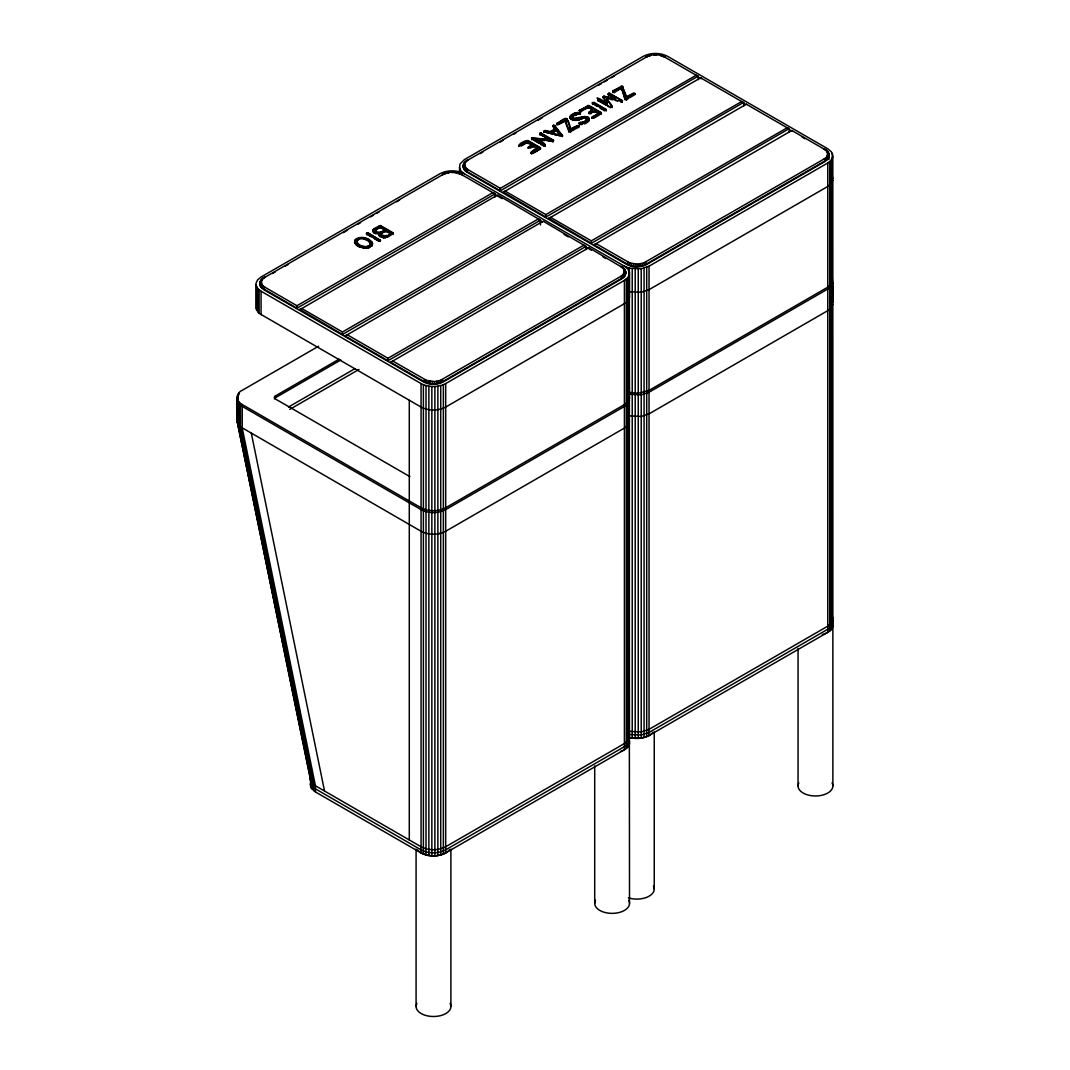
<?xml version="1.0" encoding="UTF-8"?>
<svg xmlns="http://www.w3.org/2000/svg" width="1070" height="1070" viewBox="0 0 1070 1070"><rect width="100%" height="100%" fill="white"/><g stroke="black" fill="none" stroke-linecap="round" stroke-linejoin="round"><path stroke-width="1.5" d="M263.835 277.745A1.511 0.909 57.8 0 1 264.932 277.29C259.288 278.869 258.044 286.72 263.782 289.034L296.992 308.213L296.992 305.739L492.855 192.667L494.875 193.496L494.995 197.081M342.48 331.994L301.807 308.521L299.787 309.35L342.48 334.469L342.48 331.994L538.344 218.922L540.457 219.965L540.484 224.927M409.288 839.95L409.288 502.846M409.288 500.987L409.288 400.274M500.345 188.333L500.345 190.808L698.228 76.09L696.195 75.261L500.345 188.333L468.245 169.809C464.634 168.324 463.35 163.175 466.881 160.848A1.511 1.016 50.6 0 0 465.637 161.583C461.692 164.178 463.083 169.956 467.135 171.628L500.345 190.808M585.959 249.604L585.959 246.421L543.159 221.196L345.155 336.02L387.969 360.737L585.959 246.421L583.819 245.19L387.969 358.263L347.295 334.776L345.155 336.02M545.834 217.076L545.834 214.602L505.16 191.115L503.141 191.945L545.834 217.076L743.703 102.359L741.684 101.516L545.834 214.602M579.03 123.612L580.997 122.823A4.106 2.381 0 0 0 582.896 122.568L583.337 122.435A4.106 2.367 0 0 0 584.407 121.993L585.558 121.325A4.106 2.367 0 0 0 586.32 120.723L586.561 120.442A4.106 2.367 0 0 0 587.002 119.372M587.002 118.89A4.106 2.367 0 0 1 586.561 119.96L586.32 120.228A4.106 2.367 0 0 1 585.558 120.843L584.407 121.512A4.106 2.367 0 0 1 583.337 121.953L582.896 122.087A4.106 2.381 0 0 1 580.997 122.328L579.097 123.237L581.812 123.598A3.09 1.779 0 0 0 583.163 123.411L584.795 122.943A3.09 1.779 0 0 0 585.598 122.609L587.47 121.525A3.09 1.779 0 0 0 588.045 121.07L588.848 120.121A3.09 1.779 0 0 0 588.273 118.075L588.179 117.901A4.106 2.367 0 0 0 586.614 117.339L586.012 117.218A4.106 2.381 0 0 0 584.675 117.085L584.514 117.085A4.106 2.367 0 0 0 583.177 117.218L573.975 118.944A2.06 1.19 0 0 1 573.172 118.663L572.865 118.489A2.06 1.19 0 0 1 572.263 117.646A3.09 1.779 0 0 1 572.597 116.831L572.958 116.403M588.647 247.785L390.644 362.275L423.854 381.455C429.739 384.531 437.202 384.505 443.087 381.428L621.817 278.24C625.856 276.568 627.328 270.804 623.369 268.182A1.511 1.016 -50.4 0 0 622.125 267.46L620.734 266.497A1.511 0.909 -57.8 0 1 621.844 266.952M588.647 247.518L622.994 267.928M571.193 119.305L570.992 119.185A3.09 1.779 0 0 1 570.083 117.927L570.083 116.978A4.106 2.367 0 0 1 570.537 115.908L571.166 115.186A4.106 2.367 0 0 1 571.928 114.584L573.573 113.634A4.106 2.367 0 0 1 574.617 113.193L575.874 112.831A4.106 2.367 0 0 1 577.706 112.577L580.248 113.152L578.001 113.835A3.09 1.779 0 0 0 576.596 114.022L575.767 114.263A3.09 1.779 0 0 0 574.978 114.597L572.597 116.336A3.09 1.779 0 0 0 572.263 117.152A2.06 1.19 0 0 0 572.865 117.994L573.172 118.168A2.06 1.19 0 0 0 573.975 118.462L583.177 116.737A4.106 2.367 0 0 1 584.514 116.603L584.675 116.603A4.106 2.381 0 0 1 586.012 116.737L586.614 116.857A4.106 2.367 0 0 1 588.179 117.419L588.273 117.473A3.09 1.779 0 0 1 589.182 118.73L589.182 119.813A3.09 1.779 0 0 1 588.848 120.616L588.152 121.432M591.322 243.331L591.322 240.857L550.649 217.384L548.629 218.213L591.322 243.331L789.192 128.614L787.172 127.785L591.322 240.857M832.794 626.111L831.229 629.481L827.765 632.343L649.035 735.531L641.224 738.126L629.361 737.538L629.361 268.182L624.412 266.189L464.407 173.808C456.877 169.862 447.327 169.862 439.797 173.808L261.067 276.996L257.602 279.858L256.038 283.229L256.038 308.454L259.114 313.349L421.072 407.068C428.602 411 438.152 411 445.682 407.068L626.365 302.529L629.441 297.647L629.441 272.409L627.876 269.038L624.412 266.189M318.619 346.212L242.221 390.323C235.761 392.864 235.761 401.999 242.221 404.527L421.072 507.782C428.602 511.728 438.152 511.728 445.682 507.782L624.412 404.594L627.876 401.731L629.441 398.361L628.919 294.17L629.521 903.321M701.01 77.602L503.02 192.359M548.509 218.614L746.499 104.124M827.605 151.672C830.694 154.548 828.568 159.323 825.171 160.834L646.44 264.036C640.555 267.112 633.092 267.125 627.207 264.049L593.997 244.869L791.987 130.38M296.992 305.739L264.905 287.215C261.281 285.73 260.01 280.581 263.541 278.253A1.511 1.016 50.5 0 0 262.297 278.989M390.644 362.275L392.784 361.045L426.542 380.372L434.514 381.602L440.399 380.358L620.707 276.421C624.305 274.936 625.669 269.8 622.125 267.46M593.997 244.869L596.137 243.639L629.882 262.979L637.867 264.196L643.739 262.952L824.047 159.015C828.568 157.263 828.661 150.843 824.087 149.091A1.511 0.909 -57.8 0 1 825.197 149.733L825.96 150.268M432.28 383.715L432.414 381.602M635.634 266.31L635.754 264.196M448.103 172.818L451.032 171.829L460.755 174.129A1.511 0.829 -62.1 0 1 461.785 174.718L460.876 174.29M653.757 55.118L658.652 54.904L665.125 57.325A1.511 0.829 -62.1 0 0 664.109 56.737L698.335 76.492L698.335 79.675M429.953 383.475L430.341 381.388M633.293 266.082L633.681 263.996M448.651 172.711L451.125 172.109M535.95 139.394L552.374 141.053L553.551 140.224L540.617 132.934L539.695 133.723L549.097 139.381L531.522 138.017L543.787 145.587C550.301 146.229 534.184 136.077 536.03 140.611M389.64 235.788L392.971 233.862L393.078 232.832L380.398 225.516L374.166 228.605L372.882 230.103L373.778 232.792M372.882 230.103L373.524 232.163L378.9 233.688L379.556 236.136L381.054 236.992M427.719 383.007L428.361 380.987M631.073 265.614L631.715 263.581M372.882 230.585L380.211 225.971L392.984 233.22L385.133 237.165L381.549 236.791L379.556 235.641L378.9 233.688M648.741 56.121L649.998 55.105L654.465 54.704M606.463 99.443L606.851 98.025L621.082 101.329L622.513 100.687L609.111 93.157L608.241 94.013L615.504 98.4L603.306 96.46L607.332 104.205M237.981 417.808L237.339 422.476L311.196 781.769L311.196 787.948L315.436 791.947L421.072 852.937C428.602 856.869 438.152 856.869 445.682 852.937L624.412 749.736L627.876 746.887L629.441 743.516M310.554 786.41L310.554 777.087L311.196 787.948M310.554 780.177L311.196 784.858L315.436 788.857L421.072 849.847C428.602 853.78 438.152 853.78 445.682 849.847L624.412 746.646L627.876 743.797L629.441 740.427M310.34 784.845L310.554 783.267M453.225 172.096L455.298 172.31M656.579 54.704L654.332 55.065M380.96 234.263L381.375 234.999C396.141 239.051 389.106 224.58 380.96 233.862L381.375 235.48C383.394 237.593 390.55 235.855 389.935 232.979M390.042 233.862L387.928 231.989M607.359 103.028C580.635 88.101 615.691 111.962 605.232 100.433M629.441 274.161L627.876 277.531L624.412 280.393L445.682 383.582C438.152 387.527 428.602 387.527 421.072 383.582L261.067 291.214L257.602 288.352L256.038 284.981M629.441 400.22L627.876 403.591L624.412 406.453L445.682 509.641C438.152 513.573 428.602 513.573 421.072 509.641L242.221 406.386C238.637 404.58 235.654 400.073 237.981 396.181M628.919 423.573L629.441 421.847L627.876 425.218L624.412 428.08L445.682 531.268C438.152 535.201 428.602 535.201 421.072 531.268L240.456 426.81L237.981 424.014L237.981 394.322M628.919 739.062L629.441 737.337L627.876 740.707L624.412 743.556L445.682 846.758C438.152 850.69 428.602 850.69 421.072 846.758L315.436 785.768L312.239 783.227L310.554 780.231L237.125 420.911L237.125 397.425M832.794 156.768L831.229 160.139L827.765 162.988L649.035 266.189L641.224 268.784L629.361 268.182M832.794 180.241L831.229 183.612L827.765 186.474L649.035 289.662L641.224 292.27L629.361 291.669M832.794 282.814L831.229 286.185L827.765 289.047L649.035 392.235L641.224 394.843L629.361 394.241M832.794 304.442L831.229 307.812L827.765 310.674L649.035 413.863L641.224 416.471L629.361 415.869M832.794 619.931L831.229 623.302L827.765 626.164L649.035 729.352L641.224 731.947L629.361 731.358M832.794 623.021L831.229 626.391L827.765 629.254L649.035 732.442L641.224 735.036L629.361 734.448M260.211 282.065L260.211 286.145L263.742 289.662L423.747 382.043C429.632 385.12 437.108 385.12 443.007 382.043L621.737 278.855C624.987 277.344 627.167 272.957 624.452 269.961M829.023 156.568L827.805 159.216L825.09 161.45L646.36 264.638C640.462 267.727 632.985 267.727 627.087 264.638L467.082 172.257C463.845 170.759 461.665 166.358 464.38 163.376M537.635 150.001L537.341 147.7C534.759 141.976 522.053 153.759 531.509 144.33C527.323 138.578 523.564 146.376 519.191 145.828C518.361 143.594 525.45 140.21 528.098 140.585L540.43 147.7C535.455 154.468 524.193 155.123 537.341 147.7M374.888 230.358L375.316 231.976C390.162 236.35 383.381 220.861 374.888 230.358L374.901 231.708M544.416 131.663L562.338 135.756L554.434 125.257L552.963 125.845L554.675 129.109L550.194 131.623L544.897 130.5L543.894 131.837L544.897 130.981L550.568 131.971L554.848 129.47L552.963 126.327L554.434 125.738L562.459 135.663L562.071 136.398M580.181 113.955L577.706 113.059A4.106 2.367 0 0 0 575.874 113.313L574.617 113.687A4.106 2.367 0 0 0 573.573 114.115L571.928 115.079A4.106 2.367 0 0 0 571.166 115.68L570.537 116.403A4.106 2.367 0 0 0 570.083 117.459M356.778 240.91L357.219 240.148C361.259 237.219 367.906 239.091 370.314 243.278L369.872 245.672C365.833 248.601 359.199 246.729 356.778 242.556L357.219 240.148M369.872 247.09L370.314 244.91M372.52 244.629L371.798 245.873C366.582 249.725 357.808 247.825 354.571 242.275M371.798 246.354L372.534 243.064C369.284 237.527 360.55 235.601 355.32 239.466L354.571 242.756L356.524 245.391L359.68 247.21M354.571 241.191L355.32 239.961C360.55 236.095 369.284 238.008 372.534 243.545M383.983 230.358L383.876 229.475M554.848 129.47L554.889 128.467M374.888 230.852L379.288 227.79M380.96 234.343L382.324 233.033M457.278 172.725L459.966 173.848A1.511 0.709 -68 0 0 459.097 173.327M660.618 55.319L662.29 56.108M366.462 233.594L368.214 232.885L380.519 240.523L378.753 240.75L366.462 233.594L368.214 233.367L380.305 240.349L380.064 241.312M590.774 113.848C585.758 111.36 596.271 111.333 591.041 108.966M629.361 392.382L638.242 393.292L649.035 390.389L827.765 287.188L832.273 282.694L832.273 279.337L832.794 302.69L832.273 277.491M552.708 132.025C562.793 140.906 557.925 125.364 552.708 132.025C555.076 138.11 564.198 132.693 555.236 131.048M556.962 123.224L558.165 124.24L565.187 120.683L569.534 131.436L579.03 126.14L577.506 125.538L570.484 129.095L566.859 118.81L565.883 118.342L556.962 123.224L556.962 124.963M590.774 112.831C613.444 105.408 575.406 128.346 601.246 112.591L588.915 105.475C559.69 120.148 604.871 98.079 589.008 112.497M616.748 90.963L614.193 92.381L612.695 91.913L621.282 88.409L625.549 99.095L634.978 93.571L633.52 93.197L626.512 96.755L622.165 86.015L612.762 91.07L622.165 86.51L626.512 97.236L633.346 93.745L635.032 94.16M382.672 228.94C386.725 230.692 376.894 234.143 375.316 231.494L374.901 230.759M543.948 132.078L546.329 132.038M554.848 130.206L553.645 130.941M554.848 130.687L554.675 129.109M558.754 134.954L558.099 133.857M598.17 100.54L610.502 107.174L611.973 106.96L606.463 98.333M540.43 149.024L540.43 148.195L527.59 140.906L518.896 146.082M606.182 110.785L606.182 109.461L594.104 102.479L592.339 102.72L604.644 110.344L606.409 110.116L594.104 102.961L592.339 103.201L597.087 106.478M466.4 161.062L468.285 159.885A1.511 0.909 57.8 0 0 467.162 160.527L646.922 56.75A1.511 0.829 62.1 0 0 645.905 57.151M827.765 287.188L829.718 285.85M573.252 116.095L574.978 115.079A3.09 1.779 0 0 1 575.767 114.757L576.596 114.517A3.09 1.779 0 0 1 577.278 114.37M622.165 101.543L621.082 101.811M263.822 277.933L443.568 174.156A1.511 0.829 62.1 0 0 442.552 174.744L449.052 172.31M272.409 273.532L275.298 271.874M285.409 266.029L288.298 264.357M343.202 232.658L347.536 230.157M357.661 224.325L360.55 222.654M370.661 216.809L373.55 215.15M376.439 213.478L379.328 211.806M396.662 201.802L399.551 200.13M480.096 153.639L482.985 151.967M500.319 141.949L503.208 140.29M513.319 134.445L516.208 132.774M537.889 120.268L542.222 117.767M598.571 85.225L601.46 83.567M604.349 81.895L607.238 80.223M611.572 77.722L614.461 76.05M375.463 229.756L376.747 229.02M357.219 240.63L359.172 239.011M521.398 145.881L525.892 143.286M582.2 110.772L583.698 109.902M584.447 109.474L587.965 107.575M617.484 90.535L618.982 89.679M619.717 89.251C625.321 85.974 621.697 104.873 628.625 98.253M551.598 132.118L552.628 131.53M554.875 131.249L552.668 132.894M382.752 232.792L384.478 231.789M384.919 231.535L387.527 231.749M530.359 148.115L531.121 147.66M531.897 147.219L533.368 146.429M591.162 113.005L589.008 112.979M591.549 112.778L594.184 111.32L596.03 111.855M356.778 243.96L356.778 242.061C359.199 246.234 365.833 248.12 369.872 245.19M388.998 236.162L387.38 237.005M545.098 146.068L545.299 145.346L536.311 139.675M535.722 151.753L532.379 153.545M536.659 151.204L537.608 150.656M538.544 150.121L539.494 149.573M572.597 130.594L568.919 131.61L565.08 121.111L558.339 124.668M573.627 130.005L574.643 129.416M575.673 128.815C585.089 123.518 571.5 127.103 570.591 129.63C568.478 116.215 564.88 116.122 557.176 124.668M585.838 122.956L585.598 123.09A3.09 1.779 0 0 1 584.795 123.424L584.18 123.598M586.534 122.555L587.47 122.02A3.09 1.779 0 0 0 587.925 121.672M593.703 118.275L598.411 115.547M599.361 115.012L601.46 113.26L588.594 105.836L579.632 110.611L581.451 111.2M629.641 97.651L633.734 95.297M296.992 308.213L494.995 193.897L460.755 174.129M299.667 309.752L497.67 194.941L540.484 220.166L342.48 334.469M274.428 398.869A3.785 2.18 0 0 1 275.458 397.772L275.458 395.913L339.19 359.119M274.722 398.134L340.728 360.028M288.566 406.988L354.839 368.722M289.796 409.369L358.958 369.444M611.706 107.588C615.143 105.89 601.3 96.541 608.723 98.935M645.905 57.339L650.413 55.332M526.641 142.845L529.797 143.835M553.564 126.514L553.043 126.073M385.775 237.473L382.579 237.486M570.083 117.446A3.09 1.779 0 0 0 570.992 118.703L571.821 119.185A3.09 1.779 0 0 0 573.025 119.613L573.868 119.786A4.106 2.367 0 0 0 575.152 119.907L576.69 119.773A20.557 11.864 0 0 0 579.151 119.171C580.729 118.877 587.082 116.015 587.002 119.827M579.592 119.532L579.151 119.666A20.557 11.864 0 0 1 576.69 120.255A4.106 2.367 0 0 1 575.66 120.388M580.475 119.278L582.668 118.65M565.602 120.241L565.12 118.516M649.771 55.774L650.881 55.533M437.884 533.863L440.733 533.261M369.096 247.919L364.241 248.334M381.87 228.485L380.358 227.669L380.706 225.636M386.043 231.107L386.725 231.12M553.658 126.501L554.996 126.795M450.992 172.471L453.359 172.457M540.323 140.143L544.349 140.611M548.362 141.066L553.618 140.932L541.273 133.576L539.775 133.696L541.032 135.034M531.951 153.545C527.242 151.512 544.617 148.917 534.505 146.55M610.488 99.349L612.254 99.764M615.785 100.58L617.55 100.995M546.502 132.693L548.576 133.228M550.662 133.777L552.735 134.312M554.822 134.847L556.895 135.395M558.968 135.93L561.054 135.984M579.472 124L581.812 124.08A3.09 1.779 0 0 0 582.508 124.04M378.9 241.312L374.233 238.623M586.413 118.195L586.694 119.278M701.01 78.043L742.406 101.931M746.499 104.298L789.312 129.015L789.312 132.198M791.987 130.567L825.197 149.733M698.242 77.093L701.118 78.752M742.928 102.894L745.803 104.552M789.045 129.523L791.934 131.182M802.018 137.013L804.907 138.672M622.299 100.861L609.846 93.678L608.188 94.227L611.906 96.648M612.776 97.156C623.315 103.148 597.22 91.338 604.71 99.684M599.708 101.423L605.887 104.994M607.426 105.876L610.502 107.655M600.11 108.217L601.621 109.087M603.132 109.956L604.644 110.839M588.901 107.736L590.613 108.725M596.378 112.056C603.079 114.276 590.493 115.466 592.151 118.222M542.182 135.703L543.319 136.358M544.469 137.013L549.097 139.876L532.686 138.11L531.71 139.1M533.221 139.969L539.267 143.46M540.778 144.33L543.787 146.068M530.225 144.075L531.723 145.466L528.299 148.195M528.419 147.794L528.419 146.951M493.444 193.657L502.097 198.659M538.13 219.457L542.463 221.958M564.077 234.437L568.411 236.938M584.26 246.087L591.469 250.246M602.998 256.907L605.887 258.579M374.032 232.939L375.516 233.795M371.21 236.885L366.462 234.076M275.458 395.913A3.785 2.18 0 0 0 275.458 399.003L409.863 476.605M554.782 127.103L554.996 125.564M464.407 173.808L460.943 170.946L459.378 167.575M566.605 120.897L566.859 118.81M827.311 151.378L826.722 150.79A1.511 1.016 -50.4 0 0 825.478 150.054M447.073 172.738L444.371 173.862A1.511 0.709 68 0 1 445.24 173.34M370.314 243.278L368.776 241.191M641.92 263.568L642.562 265.601M438.566 380.973L439.208 383.007M832.875 785.915L832.794 155.016L831.229 151.646L827.765 148.783L667.76 56.402C660.23 52.47 650.68 52.47 643.15 56.402L464.407 159.59L459.913 164.098L459.378 172.27M827.805 152.569L829.023 155.203L829.116 159.149M621.282 88.409L621.336 89.599M587.002 119.251L586.694 118.823A2.06 1.19 0 0 0 585.865 118.529M639.94 263.982L640.328 266.069M436.587 381.388L436.988 383.475M832.273 176.764L832.794 178.489M832.273 616.454L832.794 618.179M832.273 619.543L832.794 621.269M832.273 622.633L832.794 624.358M628.919 396.743L629.441 398.468M628.919 418.37L629.441 420.095M628.919 733.859L629.441 735.585M628.919 736.949L629.441 738.674M628.919 740.039L629.441 741.764M251.33 433.27L324.531 791.024M237.339 419.333L238.008 422.61M239.68 430.769L242.355 443.836M245.03 456.903L248.708 474.879M250.38 483.051L252.052 491.21M253.724 499.382L255.061 505.909M255.73 509.186L258.405 522.254M261.08 535.321L262.752 543.493M263.421 546.757L264.758 553.284M266.43 561.456L269.105 574.523M271.78 587.59L272.449 590.867M273.117 594.131L275.458 605.566M277.117 613.725L279.792 626.806M282.467 639.873L286.145 657.836M287.817 666.008L289.488 674.18M293.167 692.143L295.842 705.21M298.517 718.278L300.188 726.45M303.867 744.412L306.542 757.493M309.217 770.56L309.885 773.824M637.867 264.196L638.001 266.31M434.514 381.602L434.647 383.715M310.34 778.666L310.554 780.231M580.248 113.152L580.248 114.089M832.273 153.291L832.273 627.836M831.229 160.139L831.229 629.481M829.718 161.65L829.718 630.992M827.765 162.988L827.765 632.343M798.059 648.447L798.059 785.915M743.824 102.76L743.824 105.93M654.238 731.706L654.238 889.05M649.035 266.189L649.035 735.531M646.708 267.313L646.708 736.655M644.073 268.182L644.073 737.538M641.224 268.784L641.224 738.126M638.242 269.092L638.242 738.434M635.206 269.092L635.206 738.434M634.657 93.331L634.751 94.842M633.199 93.331L633.199 94.575M632.223 268.784L632.223 738.126M628.919 270.683L628.919 745.242M627.876 277.531L627.876 746.887M627.247 96.768L627.247 98.012M626.579 98.948L626.579 100.192M626.378 96.608L626.378 97.865M626.365 279.056L626.365 748.398M624.84 98.641L624.84 99.751M624.412 280.393L624.412 749.736M622.874 86.469L622.874 87.579M622.272 101.008L622.165 101.998M621.924 101.209L621.924 102.158M621.148 86.162L621.148 87.419M621.082 101.329L621.082 102.265M620.466 88.329L620.466 89.439M615.397 98.186L615.397 99.296M614.996 98.547L614.996 99.657M614.514 91.766L614.514 92.715M612.976 90.883L613.057 92.715M612.16 106.478L612.16 107.415M609.953 93.25L609.953 94.989M608.884 93.25L608.884 94.187M608.402 93.518L608.402 95.257M606.957 98.039L606.957 99.162M606.717 103.188L606.717 104.445M606.182 109.461L606.182 110.718M604.55 96.126L604.55 97.062M603.734 96.22L603.734 97.156M603.306 96.46L603.132 97.878M601.246 112.591L601.246 114.062M599.722 99.149L599.722 100.272M598.652 99.149L598.652 100.099M598.17 99.43L598.17 101.168M598.143 112.591L598.143 115.172M595.321 110.959L595.321 111.909M594.706 765.852L594.706 903.321M594.104 102.479L594.104 103.589M593.863 110.959L593.863 112.069M592.646 102.479L592.566 104.486M592.312 109.22L592.312 111.173M592.151 116.897L592.151 118.355M589.329 112.738L589.329 113.674M589.222 111.842L589.222 113.621M589.182 118.73L589.182 120.268M588.915 105.475L588.915 106.585M588.848 120.121L588.848 121.07M588.273 117.473L588.273 118.409M588.179 117.419L588.179 118.355M587.457 105.475L587.457 106.585M587.457 107.254L587.457 108.364M587.47 121.525L587.47 122.475M586.614 116.857L586.614 118.275M586.561 119.96L586.561 120.897M586.32 120.228L586.32 121.177M586.012 116.737L586.012 118.302M585.865 118.048L585.865 118.984M585.558 120.843L585.598 123.545M584.675 116.603L584.675 117.539M584.795 122.943L584.795 123.745M584.514 116.603L584.514 117.539M584.407 121.512L584.407 122.622M583.337 121.953L583.337 123.063M583.177 116.737L583.177 118.302M582.896 122.087L582.896 123.331M581.893 116.991L581.893 118.248M581.812 123.598L581.812 124.708M581.451 110.718L581.451 111.828M580.997 122.328L580.997 123.585M579.993 110.718L579.993 111.654L579.913 109.835M580.06 122.328L580.06 124.722M579.204 112.564L579.218 114.156M579.151 119.171L579.151 120.134M579.017 122.916L579.017 123.719M578.643 125.671L578.736 127.678M577.706 112.577L577.706 113.995M577.185 118.342L577.185 119.292M577.185 125.671L577.185 126.929M576.596 114.022L576.596 114.971M575.954 118.569L575.954 119.519M575.874 112.831L575.767 115.065M575.352 118.623L575.352 119.573M575.192 118.623L575.192 119.573M574.978 114.597L574.978 115.533M574.617 113.193L574.617 114.142M574.523 118.569L574.523 119.506M573.975 118.462L573.975 119.399M573.573 113.634L573.573 114.57M573.172 118.168L573.172 119.425M572.865 117.994L573.025 120.415M572.597 116.336L572.597 117.285M572.263 117.152L572.263 118.101M571.928 114.584L571.928 116.148M571.166 115.186L571.166 116.135M571.233 129.109L571.233 130.219M570.537 115.908L570.537 116.857M570.363 128.948L570.363 130.072M570.564 131.289L570.564 132.399M570.083 116.978L570.083 118.382M568.825 130.981L568.825 132.091M562.459 135.168L562.459 136.478M562.245 135.823L562.245 136.519M558.767 133.469L558.767 134.365M556.427 130.433L556.427 131.329M555.597 130.353L555.597 131.249M553.658 125.27L553.658 126.782M553.564 125.297L553.564 126.795M553.351 140.063L553.203 141.842M552.856 132.493L552.856 133.389M552.374 141.053L552.374 141.855M550.568 131.49L550.568 132.386M549.445 131.61L549.445 132.506M549.044 139.18L549.044 140.29M548.763 139.475L548.763 140.732M545.285 130.54L545.285 132.265M545.192 144.784L545.192 146.162M543.948 130.848L543.908 132.212M541.273 133.095L541.273 134.338M540.43 147.7L540.43 149.171M539.962 133.095L539.882 135.007M536.311 139.194L536.311 140.304M534.505 146.068L534.505 147.018M533.061 146.068L533.061 147.178M532.686 137.629L532.686 138.565M531.857 137.776L531.857 138.712M531.71 137.856L531.71 139.729M531.509 144.33L531.509 146.282M531.442 152.903L531.442 153.692M531.335 152.007L531.335 153.746M528.098 140.585L528.098 141.842M528.098 142.363L528.098 143.474M526.654 140.585L526.654 141.842M519.111 144.945L519.111 146.189M459.913 169.301L459.913 172.43M450.898 849.112L450.898 1006.455M445.682 383.582L445.682 852.937M443.354 384.705L443.354 854.061M440.733 385.588L440.733 854.93M437.884 386.19L437.884 855.532M434.888 386.484L434.888 855.839M431.852 386.484L431.852 855.839M428.869 386.19L428.869 855.532M426.02 385.588L426.02 854.93M423.386 384.705L423.386 854.061M421.072 383.582L421.072 852.937M416.083 849.112L416.083 1006.455M392.864 232.658L392.864 234.397M389.935 232.658L389.935 235.039M387.969 358.263L387.969 360.737M387.701 236.43L387.701 237.179M386.725 230.799L386.725 231.749M386.471 235.453L386.471 237.032M385.347 230.799L385.347 231.749M385.133 237.165L385.133 238.115M384.638 235.988L384.638 237.099M383.876 229.154L383.862 231.535M383.943 235.975L383.943 237.099M383.608 237.192L383.608 238.142M382.685 235.748L382.685 237.005M381.896 232.805L381.896 233.755M381.375 234.999L381.375 235.935M380.96 233.862L380.96 235.213M380.666 227.295L380.666 228.244M380.412 231.949L380.412 232.899M380.305 239.867L380.305 241.338M379.556 235.641L379.556 236.59M379.328 225.636L379.328 226.586M379.288 227.308L379.288 228.258M378.874 234.464L378.874 235.4M378.579 232.484L378.579 233.915M377.884 232.484L377.884 233.915M376.613 232.243L376.613 233.822M375.824 229.301L375.824 230.251M375.316 231.494L375.316 232.444M374.166 228.605L374.166 229.475M372.841 230.973L372.841 231.775M371.852 241.954L371.852 243.853M368.214 232.885L368.214 234.009M367.919 246.327L367.919 248.213M367.411 238.61L367.411 240.509M366.769 232.885L366.676 234.718M366.101 239.653L364.014 239.038M363.091 246.301L363.091 248.186M315.436 791.947L315.436 785.768L242.221 428.013L242.221 404.527M313.657 790.743L313.657 784.564L240.456 426.81L240.456 403.337M312.239 789.406L312.239 783.227L239.025 425.472L239.025 401.986M261.067 291.214L261.067 314.687M259.114 289.863L259.114 313.349M257.602 288.352L257.602 311.825M256.559 286.707L256.559 310.18M239.025 392.864L239.025 394.723M237.339 395.86L237.339 422.476M263.782 289.034A1.511 0.909 -57.8 0 1 264.905 287.215M262.257 287.99A1.511 1.016 -50.5 0 1 263.514 286.252M261.08 286.8A1.511 1.123 -38.8 0 1 262.458 285.195M260.277 285.516A1.511 1.19 -24.8 0 1 261.749 284.058M259.863 284.179A1.511 1.23 -8.5 0 1 261.388 282.868M259.876 282.801A1.511 1.23 8.8 0 1 261.388 281.651M260.291 281.45A1.511 1.19 25.1 0 1 261.762 280.447M261.107 280.166A1.511 1.123 39 0 1 262.484 279.31M628.705 739.611A17.401 10.045 0 0 1 620.56 751.448M628.705 900.271A17.401 10.045 0 0 1 612.12 913.365A17.401 10.045 0 0 1 595.535 900.271M450.082 1003.406A17.401 10.045 0 0 1 433.484 1016.5A17.401 10.045 0 0 1 416.899 1003.406M449.467 849.781A17.401 10.045 0 0 1 433.484 855.839A17.401 10.045 0 0 1 417.514 849.781M623.181 268.503A1.511 1.123 -38.8 0 1 624.559 269.373M623.89 269.653A1.511 1.19 -24.8 0 1 625.361 270.656M624.251 270.844A1.511 1.23 -8.5 0 1 625.776 272.007M624.251 272.061A1.511 1.23 8.8 0 1 625.763 273.372M623.877 273.251A1.511 1.19 25.1 0 1 625.348 274.722M623.155 274.401A1.511 1.123 39 0 1 624.532 276.007M622.098 275.458A1.511 1.016 50.5 0 1 623.342 277.197M620.707 276.421A1.511 0.909 57.8 0 1 621.817 278.24M442.057 379.556A1.511 0.829 62.1 0 1 443.087 381.428M440.399 380.358A1.511 0.709 68 0 1 441.268 382.311M425.673 382.324A1.511 0.709 -68 0 1 426.542 380.372M423.854 381.455A1.511 0.829 -62.1 0 1 424.884 379.569M467.135 171.628A1.511 0.909 -57.8 0 1 468.245 169.809M465.611 170.585A1.511 1.016 -50.5 0 1 466.854 168.846M464.433 169.408A1.511 1.123 -38.9 0 1 465.811 167.803M463.618 168.124A1.511 1.19 -24.8 0 1 465.089 166.652M463.216 166.773A1.511 1.23 -8.4 0 1 464.728 165.462M463.216 165.409A1.511 1.23 8.8 0 1 464.728 164.245M463.631 164.058A1.511 1.19 24.9 0 1 465.102 163.055M464.447 162.774A1.511 1.123 38.9 0 1 465.824 161.904M647.711 56.456A1.511 0.709 67.9 0 1 648.594 55.948M662.45 55.934A1.511 0.709 -68 0 1 663.32 56.443M571.821 119.68A3.09 1.779 0 0 0 573.025 120.107L573.868 120.268A4.106 2.367 0 0 0 574.817 120.375M826.521 151.111A1.511 1.123 -38.8 0 1 827.899 151.967M827.244 152.248A1.511 1.19 -24.7 0 1 828.715 153.251M827.605 153.438A1.511 1.23 -8.5 0 1 829.116 154.602M827.605 154.655A1.511 1.23 8.8 0 1 829.116 155.966M827.23 155.859A1.511 1.19 25.1 0 1 828.702 157.317M826.508 156.996A1.511 1.123 39 0 1 827.886 158.601M825.451 158.052A1.511 1.016 50.5 0 1 826.695 159.791M824.047 159.015A1.511 0.909 57.8 0 1 825.171 160.834M645.411 262.15A1.511 0.829 62.1 0 1 646.427 264.036M643.739 262.952A1.511 0.709 68 0 1 644.621 264.919M629.013 264.932A1.511 0.709 -68 0 1 629.882 262.979M627.207 264.049A1.511 0.829 -62.1 0 1 628.224 262.177M653.422 886A17.401 10.045 0 0 1 647.872 896.82A17.401 10.045 0 0 1 628.398 897.837M652.807 732.388A17.401 10.045 0 0 1 628.398 737.176M832.045 622.218A17.401 10.045 0 0 1 822.375 634.483M832.045 782.865A17.401 10.045 0 0 1 815.46 795.973A17.401 10.045 0 0 1 798.875 782.865"/></g></svg>
